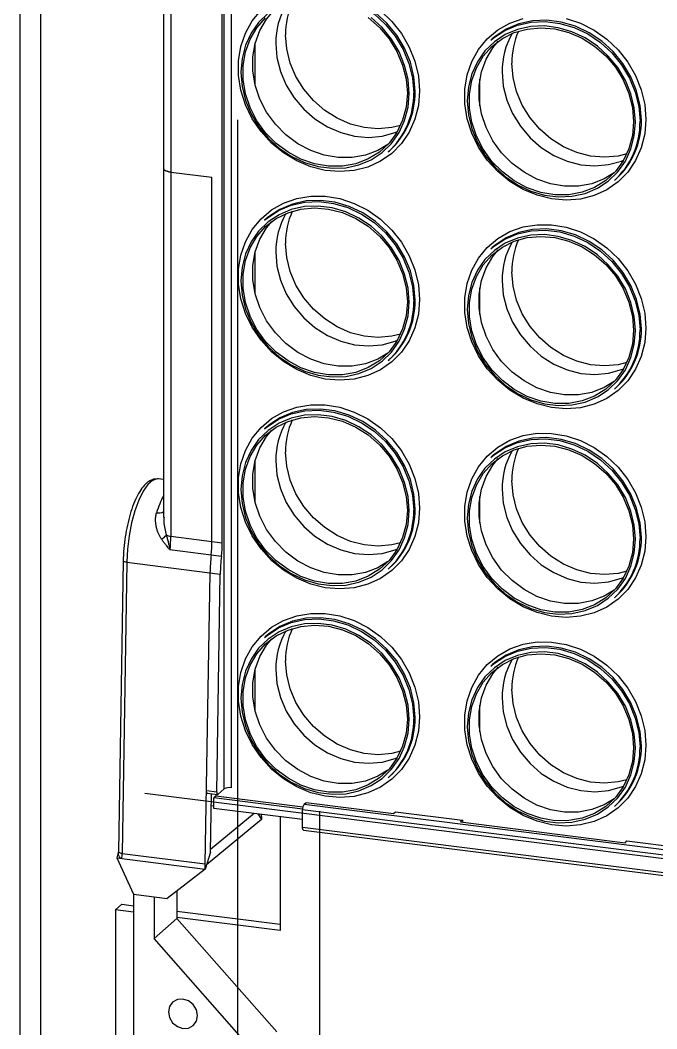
# Model space of a CAD drawing. Header units: inches. Extents: x -9.3 to 11.6, y -19 to 18.
# Drawn here: x -5.71 to -2.09, y -4.47 to 1.26 of the extents above; entities that cross this region are included whole.
import ezdxf

# ---------------------------------------------------------------- set-up
doc = ezdxf.new("R2010")
doc.units = ezdxf.units.IN
doc.header["$MEASUREMENT"] = 0

msp = doc.modelspace()

# ---------------------------------------------------------------- linework, layer by layer
at = {"color": 7, "linetype": 'Continuous', "lineweight": 25}
for p, q in [((-5.7132, -16.5825), (-5.7132, 17.3586)), ((-5.5963, -16.5973), (-5.5963, 17.3438)), ((-4.8975, 4.1918), (-4.8975, -1.5585)), ((-4.8571, 4.1723), (-4.8571, -1.6675)), ((-4.5648, -1.7043), (-4.5648, 3.9295)), ((-4.5536, -3.1026), (-4.5536, 3.9393)), ((-4.5137, 3.9453), (-4.5137, -3.0966)), ((-3.0303, 1.1573), (-3.0382, 1.1503)), ((-4.3769, 0.8924), (-4.3769, 1.1343)), ((-3.1004, 0.777), (-3.1004, 0.928)), ((-3.6217, 0.5154), (-3.6137, 0.5224)), ((-4.8571, 0.4011), (-4.6232, 0.3716)), ((-4.6232, -1.697), (-4.6232, 0.3716)), ((-2.3355, 0.3534), (-2.3275, 0.3604)), ((-4.3165, 0.1342), (-4.3244, 0.1272)), ((-4.3769, -0.2928), (-4.3769, -0.0509)), ((-3.0303, -0.0278), (-3.0382, -0.0348)), ((-3.1004, -0.4081), (-3.1004, -0.2572)), ((-3.6217, -0.6697), (-3.6137, -0.6627)), ((-2.3355, -0.8317), (-2.3275, -0.8247)), ((-4.3165, -1.0509), (-4.3244, -1.0579)), ((-4.3769, -1.4779), (-4.3769, -1.236)), ((-3.0303, -1.2129), (-3.0382, -1.22)), ((-4.8975, -1.346), (-4.9279, -1.3421)), ((-3.1004, -1.5932), (-3.1004, -1.4423)), ((-4.8571, -1.6675), (-4.5648, -1.7043)), ((-4.5692, -1.7818), (-4.8615, -1.745)), ((-5.1274, -1.8066), (-5.1541, -3.4606)), ((-5.1072, -1.8156), (-5.1339, -3.4696)), ((-5.1072, -1.8156), (-4.5757, -1.8825)), ((-4.6608, -3.5292), (-4.6341, -1.8752)), ((-4.5956, -3.12), (-4.5757, -1.8825)), ((-3.6217, -1.8548), (-3.6137, -1.8478)), ((-2.3355, -2.0168), (-2.3275, -2.0098)), ((-4.3165, -2.236), (-4.3244, -2.243)), ((-3.0303, -2.3981), (-3.0382, -2.4051)), ((-4.3769, -2.663), (-4.3769, -2.4211)), ((-3.1004, -2.7783), (-3.1004, -2.6274)), ((-3.6217, -3.0399), (-3.6137, -3.0329)), ((-4.6541, -3.1126), (-4.5956, -3.12)), ((-4.6495, -3.127), (-4.5911, -3.1344)), ((-4.6318, -3.4614), (-4.6265, -3.1299)), ((-4.6011, -3.1445), (-4.6123, -3.1543)), ((-4.6011, -3.1331), (-4.6011, -3.1445)), ((-4.1066, -3.2068), (-4.6011, -3.1445)), ((-4.5536, -3.1026), (-4.5886, -3.1334)), ((-4.6123, -3.2015), (-4.6276, -3.1996)), ((-4.6123, -3.2132), (-4.6123, -3.1543)), ((-4.108, -3.2178), (-4.6123, -3.1543)), ((-4.0993, -3.1898), (-4.0879, -3.1797)), ((-4.0993, -3.1898), (-0.5766, -3.6336)), ((-4.0879, -3.1797), (-3.5902, -3.2424)), ((-2.3355, -3.2019), (-2.3275, -3.1949)), ((-4.3838, -3.242), (-4.6316, -3.4469)), ((-4.1081, -3.2767), (-4.6123, -3.2132)), ((-4.3627, -3.2446), (-4.3414, -3.2758)), ((-4.3426, -3.2472), (-4.3425, -3.2485)), ((-4.2361, -3.2606), (-4.2361, -3.9073)), ((-0.5854, -3.6649), (-4.1081, -3.2211)), ((-4.1081, -3.3196), (-4.1081, -3.2211)), ((-3.5902, -3.2424), (-3.5791, -3.2326)), ((-3.5791, -3.2326), (-3.1993, -3.2804)), ((-4.3414, -3.2758), (-4.6546, -3.5348)), ((-4.1081, -3.3196), (-0.5854, -3.7634)), ((-3.1993, -3.2804), (-3.2104, -3.2902)), ((-3.2104, -3.2902), (-2.275, -3.4081)), ((-3.1993, -3.2804), (-3.1993, -3.2917)), ((-4.1024, -3.3366), (-0.5797, -3.7804)), ((-2.275, -3.4081), (-2.2639, -3.3983)), ((-2.2639, -3.3983), (-1.8841, -3.4461)), ((-5.1541, -3.4606), (-5.1544, -3.4666)), ((-5.1339, -3.4696), (-4.6608, -3.5292)), ((-4.6318, -3.4614), (-4.6619, -3.5584)), ((-5.1643, -3.4951), (-4.6619, -3.5584)), ((-5.1643, -3.4951), (-5.0685, -3.7014)), ((-4.6619, -3.5584), (-4.8768, -3.7256)), ((-5.0685, -3.7014), (-4.8768, -3.7256)), ((-5.0685, -3.7014), (-5.0685, -4.5074)), ((-4.9516, -3.7162), (-4.9516, -3.9519)), ((-4.8225, -3.6834), (-4.8225, -3.8381)), ((-5.1362, -3.7583), (-5.1716, -3.7894)), ((-5.1362, -3.7583), (-5.0685, -3.7668)), ((-5.1716, -3.7894), (-5.1716, -4.8501)), ((-5.0685, -3.8024), (-5.1716, -3.7894)), ((-4.9516, -3.9519), (-4.8225, -3.8381)), ((-4.8225, -3.7978), (-4.2361, -3.8717)), ((-4.2361, -3.9073), (-4.8225, -3.8334)), ((-4.8225, -3.8381), (-4.2547, -4.4819)), ((-4.3838, -4.5957), (-4.9516, -3.9519))]:
    msp.add_line(p, q, dxfattribs=at)
at = {"color": 7, "linetype": 'Continuous'}
for p, q in [((-4.4778, 0.6978), (-4.4778, -7.4683)), ((-5.004, -3.126), (5.0049, -4.387)), ((-4.0095, -4.6142), (-4.0095, -3.2287))]:
    msp.add_line(p, q, dxfattribs=at)
at = {"color": 7, "linetype": 'Continuous', "lineweight": 25, "flags": 128}
for points in [[(-4.3244, 1.3123), (-4.3096, 1.3248), (-4.2448, 1.3674), (-4.1727, 1.3977), (-4.095, 1.4148), (-4.0141, 1.4182), (-3.932, 1.4079), (-3.8511, 1.384), (-3.7734, 1.3474), (-3.7012, 1.2989), (-3.6365, 1.24), (-3.5809, 1.1721), (-3.536, 1.0972), (-3.503, 1.0173), (-3.4829, 0.9346), (-3.4761, 0.8513)], [(-3.4682, 0.8583), (-3.4749, 0.9416), (-3.4951, 1.0243), (-3.528, 1.1042), (-3.5729, 1.1791), (-3.6285, 1.247), (-3.6933, 1.306), (-3.7655, 1.3544), (-3.8431, 1.3911), (-3.9241, 1.4149), (-4.0061, 1.4252), (-4.0871, 1.4218), (-4.1647, 1.4047), (-4.2369, 1.3744), (-4.3017, 1.3318), (-4.3165, 1.3193)], [(-3.4424, 0.8622), (-3.4491, 0.7796), (-3.4689, 0.7009), (-3.5014, 0.6281), (-3.5458, 0.563), (-3.6008, 0.5073), (-3.6651, 0.4625), (-3.737, 0.4297), (-3.8146, 0.4098), (-3.8959, 0.4034), (-3.9788, 0.4104), (-4.0612, 0.4309), (-4.1409, 0.4642), (-4.2158, 0.5095), (-4.2841, 0.5656), (-4.344, 0.6311), (-4.3938, 0.7043), (-4.4324, 0.7832), (-4.4587, 0.8658), (-4.472, 0.9501), (-4.472, 1.0337), (-4.4587, 1.1146), (-4.4324, 1.1906), (-4.3938, 1.2598), (-4.344, 1.3204)], [(-3.6651, 1.3179), (-3.6008, 1.2569), (-3.5458, 1.1874), (-3.5014, 1.1111), (-3.4689, 1.0301), (-3.4491, 0.9464), (-3.4424, 0.8622)], [(-4.304, 1.3031), (-4.3575, 1.2512), (-4.4007, 1.19), (-4.4324, 1.1211), (-4.4518, 1.0464), (-4.4583, 0.9679), (-4.4518, 0.8877), (-4.4324, 0.8081), (-4.4007, 0.7312), (-4.3575, 0.6591), (-4.304, 0.5938), (-4.2417, 0.5371), (-4.1722, 0.4904), (-4.0975, 0.4552), (-4.0196, 0.4322), (-3.9406, 0.4223), (-3.8627, 0.4256), (-3.788, 0.442), (-3.7186, 0.4712), (-3.6562, 0.5122), (-3.6027, 0.564), (-3.5595, 0.6252), (-3.5278, 0.6941), (-3.5084, 0.7689), (-3.5019, 0.8474)], [(-3.5124, 0.8487), (-3.5191, 0.7699), (-3.5391, 0.695), (-3.5718, 0.6263), (-3.6162, 0.5656), (-3.6711, 0.5148), (-3.7349, 0.4753), (-3.8057, 0.4483), (-3.8816, 0.4344), (-3.9603, 0.4342), (-4.0395, 0.4475), (-4.1171, 0.4741), (-4.1907, 0.5132), (-4.2582, 0.5637), (-4.3178, 0.624), (-4.3676, 0.6925), (-4.4063, 0.7672), (-4.4327, 0.8459), (-4.4461, 0.9264), (-4.4461, 1.0063), (-4.4327, 1.0834), (-4.4063, 1.1555), (-4.3676, 1.2204), (-4.3178, 1.2764)], [(-3.6229, 0.5583), (-3.6797, 0.524), (-3.7505, 0.497), (-3.8263, 0.4831), (-3.905, 0.4829), (-3.9843, 0.4963), (-4.0618, 0.5229), (-4.1354, 0.562), (-4.203, 0.6124), (-4.2625, 0.6727), (-4.3124, 0.7412), (-4.3511, 0.8159), (-4.3775, 0.8946), (-4.3909, 0.9751), (-4.3909, 1.055), (-4.3775, 1.1322), (-4.3511, 1.2042), (-4.3124, 1.2691), (-4.2821, 1.3057)], [(-3.7349, 1.2782), (-3.6711, 1.2226), (-3.6162, 1.1579), (-3.5718, 1.0861), (-3.5391, 1.0091), (-3.5191, 0.9292), (-3.5124, 0.8487)], [(-3.5019, 0.8474), (-3.5084, 0.9275), (-3.5278, 1.0072), (-3.5595, 1.0841), (-3.6027, 1.1561), (-3.6562, 1.2215), (-3.7186, 1.2782)], [(-2.1562, 0.7001), (-2.1629, 0.6176), (-2.1827, 0.5389), (-2.2152, 0.466), (-2.2596, 0.4009), (-2.3146, 0.3452), (-2.3789, 0.3004), (-2.4508, 0.2677), (-2.5284, 0.2478), (-2.6097, 0.2413), (-2.6926, 0.2484), (-2.775, 0.2689), (-2.8547, 0.3022), (-2.9296, 0.3475), (-2.9979, 0.4036), (-3.0578, 0.4691), (-3.1076, 0.5422), (-3.1462, 0.6211), (-3.1725, 0.7038), (-3.1858, 0.788), (-3.1858, 0.8717), (-3.1725, 0.9525), (-3.1462, 1.0286), (-3.1076, 1.0978), (-3.0578, 1.1583), (-2.9979, 1.2087), (-2.9296, 1.2477), (-2.8547, 1.2741)], [(-2.182, 0.6962), (-2.1887, 0.7795), (-2.2089, 0.8623), (-2.2419, 0.9422), (-2.2867, 1.0171), (-2.3423, 1.0849), (-2.4071, 1.1439), (-2.4793, 1.1924), (-2.5569, 1.229), (-2.6379, 1.2528), (-2.7199, 1.2632), (-2.8009, 1.2597), (-2.8785, 1.2427), (-2.9507, 1.2124), (-3.0155, 1.1697), (-3.0303, 1.1573)], [(-2.6097, 1.2732), (-2.5284, 1.2462), (-2.4508, 1.2068), (-2.3789, 1.1559), (-2.3146, 1.0949), (-2.2596, 1.0254), (-2.2152, 0.9491), (-2.1827, 0.868), (-2.1629, 0.7843), (-2.1562, 0.7001)], [(-2.2157, 0.6853), (-2.2222, 0.7655), (-2.2416, 0.8451), (-2.2733, 0.922), (-2.3165, 0.9941), (-2.37, 1.0594), (-2.4324, 1.1162), (-2.5018, 1.1628), (-2.5765, 1.1981), (-2.6544, 1.221), (-2.7334, 1.2309), (-2.8113, 1.2276), (-2.886, 1.2112), (-2.9555, 1.1821), (-3.0178, 1.141), (-3.0713, 1.0892), (-3.1145, 1.028), (-3.1462, 0.9591), (-3.1656, 0.8844), (-3.1722, 0.8058), (-3.1656, 0.7257), (-3.1462, 0.6461), (-3.1145, 0.5692), (-3.0713, 0.4971), (-3.0178, 0.4318), (-2.9555, 0.375), (-2.886, 0.3284), (-2.8113, 0.2931), (-2.7334, 0.2702), (-2.6544, 0.2602), (-2.5765, 0.2635), (-2.5018, 0.28), (-2.4324, 0.3091), (-2.37, 0.3502), (-2.3165, 0.402), (-2.2733, 0.4632), (-2.2416, 0.5321), (-2.2222, 0.6068), (-2.2157, 0.6853)], [(-2.2262, 0.6867), (-2.2329, 0.6078), (-2.2529, 0.533), (-2.2856, 0.4642), (-2.33, 0.4036), (-2.3849, 0.3528), (-2.4487, 0.3133), (-2.5195, 0.2862), (-2.5954, 0.2723), (-2.6741, 0.2721), (-2.7533, 0.2855), (-2.8309, 0.3121), (-2.9045, 0.3512), (-2.972, 0.4016), (-3.0316, 0.4619), (-3.0814, 0.5304), (-3.1201, 0.6051), (-3.1465, 0.6838), (-3.1599, 0.7643), (-3.1599, 0.8443), (-3.1465, 0.9214), (-3.1201, 0.9935), (-3.0814, 1.0584), (-3.0316, 1.1143), (-2.972, 1.1596), (-2.9045, 1.193), (-2.8309, 1.2136), (-2.7533, 1.2207), (-2.6741, 1.2141), (-2.5954, 1.194), (-2.5195, 1.161), (-2.4487, 1.1161), (-2.3849, 1.0605), (-2.33, 0.9959), (-2.2856, 0.924), (-2.2529, 0.8471), (-2.2329, 0.7672), (-2.2262, 0.6867)], [(-3.0382, 1.1503), (-3.0234, 1.1627), (-2.9587, 1.2054), (-2.8865, 1.2357), (-2.8088, 1.2527), (-2.7279, 1.2562), (-2.6458, 1.2458), (-2.5649, 1.222), (-2.4872, 1.1854), (-2.4151, 1.1369), (-2.3503, 1.0779), (-2.2947, 1.0101), (-2.2498, 0.9351), (-2.2168, 0.8552), (-2.1967, 0.7725), (-2.1899, 0.6892)], [(-3.551, 0.6661), (-3.6001, 0.654), (-3.6776, 0.6469), (-3.7569, 0.6535), (-3.8356, 0.6736), (-3.9114, 0.7066), (-3.9823, 0.7515), (-4.0461, 0.8071), (-4.1009, 0.8717), (-4.1454, 0.9435), (-4.178, 1.0205), (-4.198, 1.1004), (-4.2048, 1.1809)], [(-4.26, 1.1322), (-4.2533, 1.0517), (-4.2333, 0.9718), (-4.2006, 0.8948), (-4.1562, 0.823), (-4.1013, 0.7583), (-4.0375, 0.7028), (-3.9667, 0.6578), (-3.8908, 0.6249), (-3.8121, 0.6048), (-3.7329, 0.5982), (-3.6553, 0.6053), (-3.5817, 0.6258), (-3.5691, 0.6309)], [(-2.3367, 0.3963), (-2.3935, 0.362), (-2.4643, 0.3349), (-2.5401, 0.3211), (-2.6188, 0.3208), (-2.6981, 0.3342), (-2.7756, 0.3608), (-2.8492, 0.3999), (-2.9168, 0.4503), (-2.9763, 0.5107), (-3.0262, 0.5792), (-3.0649, 0.6538), (-3.0913, 0.7325), (-3.1047, 0.813), (-3.1047, 0.893), (-3.0913, 0.9701), (-3.0649, 1.0422), (-3.0262, 1.1071), (-2.9959, 1.1436)], [(-2.2648, 0.504), (-2.3139, 0.492), (-2.3914, 0.4849), (-2.4707, 0.4915), (-2.5494, 0.5115), (-2.6252, 0.5445), (-2.6961, 0.5894), (-2.7599, 0.645), (-2.8147, 0.7097), (-2.8592, 0.7815), (-2.8918, 0.8585), (-2.9118, 0.9384), (-2.9186, 1.0189)], [(-2.9738, 0.9702), (-2.9671, 0.8896), (-2.9471, 0.8098), (-2.9144, 0.7328), (-2.87, 0.6609), (-2.8151, 0.5963), (-2.7513, 0.5407), (-2.6805, 0.4958), (-2.6046, 0.4628), (-2.5259, 0.4428), (-2.4467, 0.4362), (-2.3691, 0.4432), (-2.2955, 0.4638), (-2.2829, 0.4688)], [(-4.8975, 0.4205), (-4.8974, 0.4199), (-4.8959, 0.4158), (-4.8919, 0.412), (-4.8858, 0.4084), (-4.8778, 0.4054), (-4.8681, 0.4029), (-4.8571, 0.4011)], [(-4.8571, 0.4011), (-4.8681, 0.4029), (-4.8778, 0.4054), (-4.8858, 0.4084), (-4.8919, 0.412), (-4.8959, 0.4158), (-4.8974, 0.4199), (-4.8975, 0.4205)], [(-3.4424, -0.323), (-3.4491, -0.4055), (-3.4689, -0.4842), (-3.5014, -0.557), (-3.5458, -0.6221), (-3.6008, -0.6778), (-3.6651, -0.7226), (-3.737, -0.7554), (-3.8146, -0.7753), (-3.8959, -0.7818), (-3.9788, -0.7747), (-4.0612, -0.7542), (-4.1409, -0.7209), (-4.2158, -0.6756), (-4.2841, -0.6195), (-4.344, -0.554), (-4.3938, -0.4809), (-4.4324, -0.4019), (-4.4587, -0.3193), (-4.472, -0.2351), (-4.472, -0.1514), (-4.4587, -0.0705), (-4.4324, 0.0055), (-4.3938, 0.0747), (-4.344, 0.1353), (-4.2841, 0.1857), (-4.2158, 0.2246), (-4.1409, 0.251), (-4.0612, 0.2642), (-3.9788, 0.2639), (-3.8959, 0.2501), (-3.8146, 0.2231), (-3.737, 0.1837), (-3.6651, 0.1328), (-3.6008, 0.0718), (-3.5458, 0.0023), (-3.5014, -0.074), (-3.4689, -0.155), (-3.4491, -0.2387), (-3.4424, -0.323)], [(-4.3244, 0.1272), (-4.3096, 0.1397), (-4.2448, 0.1823), (-4.1727, 0.2126), (-4.095, 0.2297), (-4.0141, 0.2331), (-3.932, 0.2227), (-3.8511, 0.1989), (-3.7734, 0.1623), (-3.7012, 0.1138), (-3.6365, 0.0549), (-3.5809, -0.013), (-3.536, -0.0879), (-3.503, -0.1678), (-3.4829, -0.2506), (-3.4761, -0.3339)], [(-3.4682, -0.3268), (-3.4749, -0.2435), (-3.4951, -0.1608), (-3.528, -0.0809), (-3.5729, -0.006), (-3.6285, 0.0619), (-3.6933, 0.1208), (-3.7655, 0.1693), (-3.8431, 0.2059), (-3.9241, 0.2298), (-4.0061, 0.2401), (-4.0871, 0.2367), (-4.1647, 0.2196), (-4.2369, 0.1893), (-4.3017, 0.1467), (-4.3165, 0.1342)], [(-3.5019, -0.3377), (-3.5084, -0.2576), (-3.5278, -0.178), (-3.5595, -0.1011), (-3.6027, -0.029), (-3.6562, 0.0363), (-3.7186, 0.0931), (-3.788, 0.1397), (-3.8627, 0.175), (-3.9406, 0.1979), (-4.0196, 0.2079), (-4.0975, 0.2046), (-4.1722, 0.1881), (-4.2417, 0.159), (-4.304, 0.118), (-4.3575, 0.0661), (-4.4007, 0.0049), (-4.4324, -0.064), (-4.4518, -0.1387), (-4.4583, -0.2172), (-4.4518, -0.2974), (-4.4324, -0.377), (-4.4007, -0.4539), (-4.3575, -0.526), (-4.304, -0.5913), (-4.2417, -0.648), (-4.1722, -0.6947), (-4.0975, -0.7299), (-4.0196, -0.7529), (-3.9406, -0.7628), (-3.8627, -0.7595), (-3.788, -0.7431), (-3.7186, -0.714), (-3.6562, -0.6729), (-3.6027, -0.6211), (-3.5595, -0.5599), (-3.5278, -0.491), (-3.5084, -0.4162), (-3.5019, -0.3377)], [(-3.5124, -0.3364), (-3.5191, -0.4152), (-3.5391, -0.4901), (-3.5718, -0.5588), (-3.6162, -0.6195), (-3.6711, -0.6703), (-3.7349, -0.7098), (-3.8057, -0.7369), (-3.8816, -0.7507), (-3.9603, -0.751), (-4.0395, -0.7376), (-4.1171, -0.711), (-4.1907, -0.6719), (-4.2582, -0.6214), (-4.3178, -0.5611), (-4.3676, -0.4926), (-4.4063, -0.418), (-4.4327, -0.3392), (-4.4461, -0.2587), (-4.4461, -0.1788), (-4.4327, -0.1017), (-4.4063, -0.0296), (-4.3676, 0.0353), (-4.3178, 0.0912), (-4.2582, 0.1366), (-4.1907, 0.17), (-4.1171, 0.1905), (-4.0395, 0.1976), (-3.9603, 0.191), (-3.8816, 0.1709), (-3.8057, 0.138), (-3.7349, 0.093), (-3.6711, 0.0375), (-3.6162, -0.0272), (-3.5718, -0.099), (-3.5391, -0.176), (-3.5191, -0.2559), (-3.5124, -0.3364)], [(-3.6229, -0.6268), (-3.6797, -0.6611), (-3.7505, -0.6881), (-3.8263, -0.702), (-3.905, -0.7022), (-3.9843, -0.6889), (-4.0618, -0.6622), (-4.1354, -0.6232), (-4.203, -0.5727), (-4.2625, -0.5124), (-4.3124, -0.4439), (-4.3511, -0.3692), (-4.3775, -0.2905), (-4.3909, -0.21), (-4.3909, -0.1301), (-4.3775, -0.053), (-4.3511, 0.0191), (-4.3124, 0.084), (-4.2821, 0.1206)], [(-2.1562, -0.485), (-2.1629, -0.5675), (-2.1827, -0.6462), (-2.2152, -0.7191), (-2.2596, -0.7842), (-2.3146, -0.8399), (-2.3789, -0.8847), (-2.4508, -0.9174), (-2.5284, -0.9373), (-2.6097, -0.9438), (-2.6926, -0.9367), (-2.775, -0.9163), (-2.8547, -0.8829), (-2.9296, -0.8376), (-2.9979, -0.7815), (-3.0578, -0.716), (-3.1076, -0.6429), (-3.1462, -0.564), (-3.1725, -0.4813), (-3.1858, -0.3971), (-3.1858, -0.3135), (-3.1725, -0.2326), (-3.1462, -0.1566), (-3.1076, -0.0874), (-3.0578, -0.0268), (-2.9979, 0.0236), (-2.9296, 0.0625), (-2.8547, 0.089), (-2.775, 0.1022), (-2.6926, 0.1019), (-2.6097, 0.0881), (-2.5284, 0.0611), (-2.4508, 0.0217), (-2.3789, -0.0292), (-2.3146, -0.0902), (-2.2596, -0.1598), (-2.2152, -0.236), (-2.1827, -0.3171), (-2.1629, -0.4008), (-2.1562, -0.485)], [(-3.0382, -0.0348), (-3.0234, -0.0224), (-2.9587, 0.0203), (-2.8865, 0.0505), (-2.8088, 0.0676), (-2.7279, 0.071), (-2.6458, 0.0607), (-2.5649, 0.0369), (-2.4872, 0.0002), (-2.4151, -0.0482), (-2.3503, -0.1072), (-2.2947, -0.1751), (-2.2498, -0.25), (-2.2168, -0.3299), (-2.1967, -0.4126), (-2.1899, -0.4959)], [(-2.182, -0.4889), (-2.1887, -0.4056), (-2.2089, -0.3229), (-2.2419, -0.2429), (-2.2867, -0.168), (-2.3423, -0.1002), (-2.4071, -0.0412), (-2.4793, 0.0073), (-2.5569, 0.0439), (-2.6379, 0.0677), (-2.7199, 0.0781), (-2.8009, 0.0746), (-2.8785, 0.0576), (-2.9507, 0.0273), (-3.0155, -0.0154), (-3.0303, -0.0278)], [(-2.2157, -0.4998), (-2.2222, -0.4196), (-2.2416, -0.34), (-2.2733, -0.2631), (-2.3165, -0.191), (-2.37, -0.1257), (-2.4324, -0.069), (-2.5018, -0.0223), (-2.5765, 0.0129), (-2.6544, 0.0359), (-2.7334, 0.0458), (-2.8113, 0.0425), (-2.886, 0.0261), (-2.9555, -0.003), (-3.0178, -0.0441), (-3.0713, -0.0959), (-3.1145, -0.1571), (-3.1462, -0.226), (-3.1656, -0.3008), (-3.1722, -0.3793), (-3.1656, -0.4594), (-3.1462, -0.539), (-3.1145, -0.6159), (-3.0713, -0.688), (-3.0178, -0.7533), (-2.9555, -0.8101), (-2.886, -0.8567), (-2.8113, -0.892), (-2.7334, -0.9149), (-2.6544, -0.9249), (-2.5765, -0.9216), (-2.5018, -0.9051), (-2.4324, -0.876), (-2.37, -0.835), (-2.3165, -0.7831), (-2.2733, -0.7219), (-2.2416, -0.653), (-2.2222, -0.5783), (-2.2157, -0.4998)], [(-2.2262, -0.4984), (-2.2329, -0.5773), (-2.2529, -0.6521), (-2.2856, -0.7209), (-2.33, -0.7815), (-2.3849, -0.8323), (-2.4487, -0.8718), (-2.5195, -0.8989), (-2.5954, -0.9128), (-2.6741, -0.913), (-2.7533, -0.8996), (-2.8309, -0.873), (-2.9045, -0.8339), (-2.972, -0.7835), (-3.0316, -0.7232), (-3.0814, -0.6547), (-3.1201, -0.58), (-3.1465, -0.5013), (-3.1599, -0.4208), (-3.1599, -0.3408), (-3.1465, -0.2637), (-3.1201, -0.1917), (-3.0814, -0.1267), (-3.0316, -0.0708), (-2.972, -0.0255), (-2.9045, 0.0079), (-2.8309, 0.0285), (-2.7533, 0.0355), (-2.6741, 0.029), (-2.5954, 0.0089), (-2.5195, -0.0241), (-2.4487, -0.069), (-2.3849, -0.1246), (-2.33, -0.1892), (-2.2856, -0.2611), (-2.2529, -0.338), (-2.2329, -0.4179), (-2.2262, -0.4984)], [(-4.26, -0.0529), (-4.2533, -0.1334), (-4.2333, -0.2133), (-4.2006, -0.2903), (-4.1562, -0.3621), (-4.1013, -0.4268), (-4.0375, -0.4824), (-3.9667, -0.5273), (-3.8908, -0.5602), (-3.8121, -0.5803), (-3.7329, -0.5869), (-3.6553, -0.5798), (-3.5817, -0.5593), (-3.5691, -0.5542)], [(-3.551, -0.5191), (-3.6001, -0.5311), (-3.6776, -0.5382), (-3.7569, -0.5316), (-3.8356, -0.5115), (-3.9114, -0.4786), (-3.9823, -0.4336), (-4.0461, -0.3781), (-4.1009, -0.3134), (-4.1454, -0.2416), (-4.178, -0.1646), (-4.198, -0.0847), (-4.2048, -0.0042)], [(-2.3367, -0.7889), (-2.3935, -0.8231), (-2.4643, -0.8502), (-2.5401, -0.864), (-2.6188, -0.8643), (-2.6981, -0.8509), (-2.7756, -0.8243), (-2.8492, -0.7852), (-2.9168, -0.7348), (-2.9763, -0.6744), (-3.0262, -0.606), (-3.0649, -0.5313), (-3.0913, -0.4526), (-3.1047, -0.3721), (-3.1047, -0.2921), (-3.0913, -0.215), (-3.0649, -0.1429), (-3.0262, -0.078), (-2.9959, -0.0415)], [(-2.2648, -0.6811), (-2.3139, -0.6932), (-2.3914, -0.7002), (-2.4707, -0.6936), (-2.5494, -0.6736), (-2.6252, -0.6406), (-2.6961, -0.5957), (-2.7599, -0.5401), (-2.8147, -0.4755), (-2.8592, -0.4036), (-2.8918, -0.3266), (-2.9118, -0.2467), (-2.9186, -0.1662)], [(-2.9738, -0.215), (-2.9671, -0.2955), (-2.9471, -0.3754), (-2.9144, -0.4523), (-2.87, -0.5242), (-2.8151, -0.5888), (-2.7513, -0.6444), (-2.6805, -0.6893), (-2.6046, -0.7223), (-2.5259, -0.7424), (-2.4467, -0.7489), (-2.3691, -0.7419), (-2.2955, -0.7213), (-2.2829, -0.7163)], [(-3.4424, -1.5081), (-3.4491, -1.5906), (-3.4689, -1.6693), (-3.5014, -1.7422), (-3.5458, -1.8073), (-3.6008, -1.8629), (-3.6651, -1.9077), (-3.737, -1.9405), (-3.8146, -1.9604), (-3.8959, -1.9669), (-3.9788, -1.9598), (-4.0612, -1.9393), (-4.1409, -1.906), (-4.2158, -1.8607), (-4.2841, -1.8046), (-4.344, -1.7391), (-4.3938, -1.666), (-4.4324, -1.587), (-4.4587, -1.5044), (-4.472, -1.4202), (-4.472, -1.3365), (-4.4587, -1.2556), (-4.4324, -1.1796), (-4.3938, -1.1104), (-4.344, -1.0498), (-4.2841, -0.9994), (-4.2158, -0.9605), (-4.1409, -0.9341), (-4.0612, -0.9209), (-3.9788, -0.9212), (-3.8959, -0.935), (-3.8146, -0.962), (-3.737, -1.0014), (-3.6651, -1.0523), (-3.6008, -1.1133), (-3.5458, -1.1828), (-3.5014, -1.2591), (-3.4689, -1.3401), (-3.4491, -1.4239), (-3.4424, -1.5081)], [(-4.3244, -1.0579), (-4.3096, -1.0454), (-4.2448, -1.0028), (-4.1727, -0.9725), (-4.095, -0.9554), (-4.0141, -0.952), (-3.932, -0.9624), (-3.8511, -0.9862), (-3.7734, -1.0228), (-3.7012, -1.0713), (-3.6365, -1.1303), (-3.5809, -1.1981), (-3.536, -1.273), (-3.503, -1.3529), (-3.4829, -1.4357), (-3.4761, -1.519)], [(-3.4682, -1.5119), (-3.4749, -1.4287), (-3.4951, -1.3459), (-3.528, -1.266), (-3.5729, -1.1911), (-3.6285, -1.1232), (-3.6933, -1.0643), (-3.7655, -1.0158), (-3.8431, -0.9792), (-3.9241, -0.9554), (-4.0061, -0.945), (-4.0871, -0.9484), (-4.1647, -0.9655), (-4.2369, -0.9958), (-4.3017, -1.0384), (-4.3165, -1.0509)], [(-3.5019, -1.5228), (-3.5084, -1.4427), (-3.5278, -1.3631), (-3.5595, -1.2862), (-3.6027, -1.2141), (-3.6562, -1.1488), (-3.7186, -1.092), (-3.788, -1.0454), (-3.8627, -1.0101), (-3.9406, -0.9872), (-4.0196, -0.9772), (-4.0975, -0.9805), (-4.1722, -0.997), (-4.2417, -1.0261), (-4.304, -1.0672), (-4.3575, -1.119), (-4.4007, -1.1802), (-4.4324, -1.2491), (-4.4518, -1.3238), (-4.4583, -1.4023), (-4.4518, -1.4825), (-4.4324, -1.5621), (-4.4007, -1.639), (-4.3575, -1.7111), (-4.304, -1.7764), (-4.2417, -1.8332), (-4.1722, -1.8798), (-4.0975, -1.9151), (-4.0196, -1.938), (-3.9406, -1.9479), (-3.8627, -1.9446), (-3.788, -1.9282), (-3.7186, -1.8991), (-3.6562, -1.858), (-3.6027, -1.8062), (-3.5595, -1.745), (-3.5278, -1.6761), (-3.5084, -1.6014), (-3.5019, -1.5228)], [(-3.5124, -1.5215), (-3.5191, -1.6003), (-3.5391, -1.6752), (-3.5718, -1.7439), (-3.6162, -1.8046), (-3.6711, -1.8554), (-3.7349, -1.8949), (-3.8057, -1.922), (-3.8816, -1.9358), (-3.9603, -1.9361), (-4.0395, -1.9227), (-4.1171, -1.8961), (-4.1907, -1.857), (-4.2582, -1.8066), (-4.3178, -1.7462), (-4.3676, -1.6777), (-4.4063, -1.6031), (-4.4327, -1.5243), (-4.4461, -1.4439), (-4.4461, -1.3639), (-4.4327, -1.2868), (-4.4063, -1.2147), (-4.3676, -1.1498), (-4.3178, -1.0939), (-4.2582, -1.0485), (-4.1907, -1.0151), (-4.1171, -0.9946), (-4.0395, -0.9875), (-3.9603, -0.9941), (-3.8816, -1.0142), (-3.8057, -1.0471), (-3.7349, -1.0921), (-3.6711, -1.1476), (-3.6162, -1.2123), (-3.5718, -1.2841), (-3.5391, -1.3611), (-3.5191, -1.441), (-3.5124, -1.5215)], [(-3.6229, -1.8119), (-3.6797, -1.8462), (-3.7505, -1.8733), (-3.8263, -1.8871), (-3.905, -1.8873), (-3.9843, -1.874), (-4.0618, -1.8474), (-4.1354, -1.8083), (-4.203, -1.7578), (-4.2625, -1.6975), (-4.3124, -1.629), (-4.3511, -1.5543), (-4.3775, -1.4756), (-4.3909, -1.3951), (-4.3909, -1.3152), (-4.3775, -1.2381), (-4.3511, -1.166), (-4.3124, -1.1011), (-4.2821, -1.0645)], [(-2.1562, -1.6701), (-2.1629, -1.7526), (-2.1827, -1.8313), (-2.2152, -1.9042), (-2.2596, -1.9693), (-2.3146, -2.025), (-2.3789, -2.0698), (-2.4508, -2.1025), (-2.5284, -2.1224), (-2.6097, -2.1289), (-2.6926, -2.1218), (-2.775, -2.1014), (-2.8547, -2.0681), (-2.9296, -2.0228), (-2.9979, -1.9666), (-3.0578, -1.9012), (-3.1076, -1.828), (-3.1462, -1.7491), (-3.1725, -1.6664), (-3.1858, -1.5822), (-3.1858, -1.4986), (-3.1725, -1.4177), (-3.1462, -1.3417), (-3.1076, -1.2725), (-3.0578, -1.2119), (-2.9979, -1.1615), (-2.9296, -1.1226), (-2.8547, -1.0962), (-2.775, -1.0829), (-2.6926, -1.0832), (-2.6097, -1.097), (-2.5284, -1.124), (-2.4508, -1.1635), (-2.3789, -1.2143), (-2.3146, -1.2753), (-2.2596, -1.3449), (-2.2152, -1.4211), (-2.1827, -1.5022), (-2.1629, -1.5859), (-2.1562, -1.6701)], [(-2.2157, -1.6849), (-2.2222, -1.6047), (-2.2416, -1.5251), (-2.2733, -1.4482), (-2.3165, -1.3761), (-2.37, -1.3108), (-2.4324, -1.2541), (-2.5018, -1.2074), (-2.5765, -1.1722), (-2.6544, -1.1492), (-2.7334, -1.1393), (-2.8113, -1.1426), (-2.886, -1.159), (-2.9555, -1.1882), (-3.0178, -1.2292), (-3.0713, -1.281), (-3.1145, -1.3422), (-3.1462, -1.4111), (-3.1656, -1.4859), (-3.1722, -1.5644), (-3.1656, -1.6445), (-3.1462, -1.7242), (-3.1145, -1.8011), (-3.0713, -1.8731), (-3.0178, -1.9385), (-2.9555, -1.9952), (-2.886, -2.0418), (-2.8113, -2.0771), (-2.7334, -2.1), (-2.6544, -2.11), (-2.5765, -2.1067), (-2.5018, -2.0902), (-2.4324, -2.0611), (-2.37, -2.0201), (-2.3165, -1.9682), (-2.2733, -1.907), (-2.2416, -1.8381), (-2.2222, -1.7634), (-2.2157, -1.6849)], [(-3.0382, -1.22), (-3.0234, -1.2075), (-2.9587, -1.1648), (-2.8865, -1.1346), (-2.8088, -1.1175), (-2.7279, -1.1141), (-2.6458, -1.1244), (-2.5649, -1.1482), (-2.4872, -1.1849), (-2.4151, -1.2333), (-2.3503, -1.2923), (-2.2947, -1.3602), (-2.2498, -1.4351), (-2.2168, -1.515), (-2.1967, -1.5977), (-2.1899, -1.681)], [(-2.182, -1.674), (-2.1887, -1.5907), (-2.2089, -1.508), (-2.2419, -1.4281), (-2.2867, -1.3532), (-2.3423, -1.2853), (-2.4071, -1.2263), (-2.4793, -1.1779), (-2.5569, -1.1412), (-2.6379, -1.1174), (-2.7199, -1.1071), (-2.8009, -1.1105), (-2.8785, -1.1276), (-2.9507, -1.1578), (-3.0155, -1.2005), (-3.0303, -1.2129)], [(-3.551, -1.7042), (-3.6001, -1.7162), (-3.6776, -1.7233), (-3.7569, -1.7167), (-3.8356, -1.6966), (-3.9114, -1.6637), (-3.9823, -1.6187), (-4.0461, -1.5632), (-4.1009, -1.4985), (-4.1454, -1.4267), (-4.178, -1.3497), (-4.198, -1.2698), (-4.2048, -1.1893)], [(-2.2262, -1.6836), (-2.2329, -1.7624), (-2.2529, -1.8372), (-2.2856, -1.906), (-2.33, -1.9666), (-2.3849, -2.0174), (-2.4487, -2.0569), (-2.5195, -2.084), (-2.5954, -2.0979), (-2.6741, -2.0981), (-2.7533, -2.0847), (-2.8309, -2.0581), (-2.9045, -2.019), (-2.972, -1.9686), (-3.0316, -1.9083), (-3.0814, -1.8398), (-3.1201, -1.7651), (-3.1465, -1.6864), (-3.1599, -1.6059), (-3.1599, -1.5259), (-3.1465, -1.4488), (-3.1201, -1.3768), (-3.0814, -1.3118), (-3.0316, -1.2559), (-2.972, -1.2106), (-2.9045, -1.1772), (-2.8309, -1.1566), (-2.7533, -1.1496), (-2.6741, -1.1562), (-2.5954, -1.1762), (-2.5195, -1.2092), (-2.4487, -1.2541), (-2.3849, -1.3097), (-2.33, -1.3743), (-2.2856, -1.4462), (-2.2529, -1.5232), (-2.2329, -1.603), (-2.2262, -1.6836)], [(-4.26, -1.238), (-4.2533, -1.3185), (-4.2333, -1.3984), (-4.2006, -1.4754), (-4.1562, -1.5472), (-4.1013, -1.6119), (-4.0375, -1.6675), (-3.9667, -1.7124), (-3.8908, -1.7454), (-3.8121, -1.7654), (-3.7329, -1.772), (-3.6553, -1.7649), (-3.5817, -1.7444), (-3.5691, -1.7393)], [(-2.3367, -1.974), (-2.3935, -2.0082), (-2.4643, -2.0353), (-2.5401, -2.0492), (-2.6188, -2.0494), (-2.6981, -2.036), (-2.7756, -2.0094), (-2.8492, -1.9703), (-2.9168, -1.9199), (-2.9763, -1.8596), (-3.0262, -1.7911), (-3.0649, -1.7164), (-3.0913, -1.6377), (-3.1047, -1.5572), (-3.1047, -1.4772), (-3.0913, -1.4001), (-3.0649, -1.328), (-3.0262, -1.2631), (-2.9959, -1.2266)], [(-4.9279, -1.3421), (-4.9349, -1.3418), (-4.9613, -1.3506), (-4.9882, -1.3743), (-5.0146, -1.4122), (-5.0394, -1.4624), (-5.0615, -1.5231), (-5.08, -1.5917), (-5.0941, -1.6654), (-5.1033, -1.741), (-5.1072, -1.8156)], [(-2.2648, -1.8662), (-2.3139, -1.8783), (-2.3914, -1.8853), (-2.4707, -1.8787), (-2.5494, -1.8587), (-2.6252, -1.8257), (-2.6961, -1.7808), (-2.7599, -1.7252), (-2.8147, -1.6606), (-2.8592, -1.5887), (-2.8918, -1.5118), (-2.9118, -1.4319), (-2.9186, -1.3513)], [(-2.9738, -1.4001), (-2.9671, -1.4806), (-2.9471, -1.5605), (-2.9144, -1.6374), (-2.87, -1.7093), (-2.8151, -1.7739), (-2.7513, -1.8295), (-2.6805, -1.8744), (-2.6046, -1.9074), (-2.5259, -1.9275), (-2.4467, -1.9341), (-2.3691, -1.927), (-2.2955, -1.9064), (-2.2829, -1.9014)], [(-5.1072, -1.8156), (-5.1127, -1.8147), (-5.1176, -1.8135), (-5.1216, -1.8121), (-5.1247, -1.8105), (-5.1266, -1.8088), (-5.1274, -1.807), (-5.1274, -1.8066)], [(-3.4424, -2.6932), (-3.4491, -2.7757), (-3.4689, -2.8544), (-3.5014, -2.9273), (-3.5458, -2.9924), (-3.6008, -3.048), (-3.6651, -3.0928), (-3.737, -3.1256), (-3.8146, -3.1455), (-3.8959, -3.152), (-3.9788, -3.1449), (-4.0612, -3.1244), (-4.1409, -3.0911), (-4.2158, -3.0458), (-4.2841, -2.9897), (-4.344, -2.9242), (-4.3938, -2.8511), (-4.4324, -2.7722), (-4.4587, -2.6895), (-4.472, -2.6053), (-4.472, -2.5216), (-4.4587, -2.4408), (-4.4324, -2.3647), (-4.3938, -2.2955), (-4.344, -2.2349), (-4.2841, -2.1845), (-4.2158, -2.1456), (-4.1409, -2.1192), (-4.0612, -2.106), (-3.9788, -2.1063), (-3.8959, -2.1201), (-3.8146, -2.1471), (-3.737, -2.1865), (-3.6651, -2.2374), (-3.6008, -2.2984), (-3.5458, -2.3679), (-3.5014, -2.4442), (-3.4689, -2.5253), (-3.4491, -2.609), (-3.4424, -2.6932)], [(-3.5019, -2.708), (-3.5084, -2.6278), (-3.5278, -2.5482), (-3.5595, -2.4713), (-3.6027, -2.3992), (-3.6562, -2.3339), (-3.7186, -2.2771), (-3.788, -2.2305), (-3.8627, -2.1952), (-3.9406, -2.1723), (-4.0196, -2.1624), (-4.0975, -2.1656), (-4.1722, -2.1821), (-4.2417, -2.2112), (-4.304, -2.2523), (-4.3575, -2.3041), (-4.4007, -2.3653), (-4.4324, -2.4342), (-4.4518, -2.5089), (-4.4583, -2.5874), (-4.4518, -2.6676), (-4.4324, -2.7472), (-4.4007, -2.8241), (-4.3575, -2.8962), (-4.304, -2.9615), (-4.2417, -3.0183), (-4.1722, -3.0649), (-4.0975, -3.1002), (-4.0196, -3.1231), (-3.9406, -3.133), (-3.8627, -3.1298), (-3.788, -3.1133), (-3.7186, -3.0842), (-3.6562, -3.0431), (-3.6027, -2.9913), (-3.5595, -2.9301), (-3.5278, -2.8612), (-3.5084, -2.7865), (-3.5019, -2.708)], [(-3.5124, -2.7066), (-3.5191, -2.7854), (-3.5391, -2.8603), (-3.5718, -2.929), (-3.6162, -2.9897), (-3.6711, -3.0405), (-3.7349, -3.08), (-3.8057, -3.1071), (-3.8816, -3.1209), (-3.9603, -3.1212), (-4.0395, -3.1078), (-4.1171, -3.0812), (-4.1907, -3.0421), (-4.2582, -2.9917), (-4.3178, -2.9313), (-4.3676, -2.8629), (-4.4063, -2.7882), (-4.4327, -2.7095), (-4.4461, -2.629), (-4.4461, -2.549), (-4.4327, -2.4719), (-4.4063, -2.3998), (-4.3676, -2.3349), (-4.3178, -2.279), (-4.2582, -2.2337), (-4.1907, -2.2002), (-4.1171, -2.1797), (-4.0395, -2.1726), (-3.9603, -2.1792), (-3.8816, -2.1993), (-3.8057, -2.2323), (-3.7349, -2.2772), (-3.6711, -2.3328), (-3.6162, -2.3974), (-3.5718, -2.4692), (-3.5391, -2.5462), (-3.5191, -2.6261), (-3.5124, -2.7066)], [(-4.3244, -2.243), (-4.3096, -2.2306), (-4.2448, -2.1879), (-4.1727, -2.1576), (-4.095, -2.1406), (-4.0141, -2.1371), (-3.932, -2.1475), (-3.8511, -2.1713), (-3.7734, -2.2079), (-3.7012, -2.2564), (-3.6365, -2.3154), (-3.5809, -2.3832), (-3.536, -2.4581), (-3.503, -2.538), (-3.4829, -2.6208), (-3.4761, -2.7041)], [(-3.4682, -2.6971), (-3.4749, -2.6138), (-3.4951, -2.531), (-3.528, -2.4511), (-3.5729, -2.3762), (-3.6285, -2.3084), (-3.6933, -2.2494), (-3.7655, -2.2009), (-3.8431, -2.1643), (-3.9241, -2.1405), (-4.0061, -2.1301), (-4.0871, -2.1335), (-4.1647, -2.1506), (-4.2369, -2.1809), (-4.3017, -2.2235), (-4.3165, -2.236)], [(-3.6229, -2.997), (-3.6797, -3.0313), (-3.7505, -3.0584), (-3.8263, -3.0722), (-3.905, -3.0725), (-3.9843, -3.0591), (-4.0618, -3.0325), (-4.1354, -2.9934), (-4.203, -2.9429), (-4.2625, -2.8826), (-4.3124, -2.8141), (-4.3511, -2.7395), (-4.3775, -2.6607), (-4.3909, -2.5802), (-4.3909, -2.5003), (-4.3775, -2.4232), (-4.3511, -2.3511), (-4.3124, -2.2862), (-4.2821, -2.2497)], [(-2.1562, -2.8552), (-2.1629, -2.9378), (-2.1827, -3.0165), (-2.2152, -3.0893), (-2.2596, -3.1544), (-2.3146, -3.2101), (-2.3789, -3.2549), (-2.4508, -3.2877), (-2.5284, -3.3075), (-2.6097, -3.314), (-2.6926, -3.3069), (-2.775, -3.2865), (-2.8547, -3.2532), (-2.9296, -3.2079), (-2.9979, -3.1518), (-3.0578, -3.0863), (-3.1076, -3.0131), (-3.1462, -2.9342), (-3.1725, -2.8516), (-3.1858, -2.7673), (-3.1858, -2.6837), (-3.1725, -2.6028), (-3.1462, -2.5268), (-3.1076, -2.4576), (-3.0578, -2.397), (-2.9979, -2.3466), (-2.9296, -2.3077), (-2.8547, -2.2813), (-2.775, -2.268), (-2.6926, -2.2683), (-2.6097, -2.2822), (-2.5284, -2.3091), (-2.4508, -2.3486), (-2.3789, -2.3994), (-2.3146, -2.4604), (-2.2596, -2.53), (-2.2152, -2.6063), (-2.1827, -2.6873), (-2.1629, -2.771), (-2.1562, -2.8552)], [(-2.2157, -2.87), (-2.2222, -2.7898), (-2.2416, -2.7102), (-2.2733, -2.6333), (-2.3165, -2.5612), (-2.37, -2.4959), (-2.4324, -2.4392), (-2.5018, -2.3925), (-2.5765, -2.3573), (-2.6544, -2.3344), (-2.7334, -2.3244), (-2.8113, -2.3277), (-2.886, -2.3441), (-2.9555, -2.3733), (-3.0178, -2.4143), (-3.0713, -2.4661), (-3.1145, -2.5273), (-3.1462, -2.5962), (-3.1656, -2.671), (-3.1722, -2.7495), (-3.1656, -2.8297), (-3.1462, -2.9093), (-3.1145, -2.9862), (-3.0713, -3.0583), (-3.0178, -3.1236), (-2.9555, -3.1803), (-2.886, -3.227), (-2.8113, -3.2622), (-2.7334, -3.2851), (-2.6544, -3.2951), (-2.5765, -3.2918), (-2.5018, -3.2754), (-2.4324, -3.2462), (-2.37, -3.2052), (-2.3165, -3.1533), (-2.2733, -3.0921), (-2.2416, -3.0232), (-2.2222, -2.9485), (-2.2157, -2.87)], [(-2.2262, -2.8687), (-2.2329, -2.9475), (-2.2529, -3.0223), (-2.2856, -3.0911), (-2.33, -3.1517), (-2.3849, -3.2025), (-2.4487, -3.2421), (-2.5195, -3.2691), (-2.5954, -3.283), (-2.6741, -3.2832), (-2.7533, -3.2698), (-2.8309, -3.2432), (-2.9045, -3.2041), (-2.972, -3.1537), (-3.0316, -3.0934), (-3.0814, -3.0249), (-3.1201, -2.9502), (-3.1465, -2.8715), (-3.1599, -2.791), (-3.1599, -2.7111), (-3.1465, -2.6339), (-3.1201, -2.5619), (-3.0814, -2.4969), (-3.0316, -2.441), (-2.972, -2.3957), (-2.9045, -2.3623), (-2.8309, -2.3417), (-2.7533, -2.3347), (-2.6741, -2.3413), (-2.5954, -2.3613), (-2.5195, -2.3943), (-2.4487, -2.4392), (-2.3849, -2.4948), (-2.33, -2.5594), (-2.2856, -2.6313), (-2.2529, -2.7083), (-2.2329, -2.7882), (-2.2262, -2.8687)], [(-3.0382, -2.4051), (-3.0234, -2.3926), (-2.9587, -2.35), (-2.8865, -2.3197), (-2.8088, -2.3026), (-2.7279, -2.2992), (-2.6458, -2.3095), (-2.5649, -2.3333), (-2.4872, -2.37), (-2.4151, -2.4184), (-2.3503, -2.4774), (-2.2947, -2.5453), (-2.2498, -2.6202), (-2.2168, -2.7001), (-2.1967, -2.7828), (-2.1899, -2.8661)], [(-2.182, -2.8591), (-2.1887, -2.7758), (-2.2089, -2.6931), (-2.2419, -2.6132), (-2.2867, -2.5383), (-2.3423, -2.4704), (-2.4071, -2.4114), (-2.4793, -2.363), (-2.5569, -2.3263), (-2.6379, -2.3025), (-2.7199, -2.2922), (-2.8009, -2.2956), (-2.8785, -2.3127), (-2.9507, -2.3429), (-3.0155, -2.3856), (-3.0303, -2.3981)], [(-3.551, -2.8893), (-3.6001, -2.9013), (-3.6776, -2.9084), (-3.7569, -2.9018), (-3.8356, -2.8817), (-3.9114, -2.8488), (-3.9823, -2.8039), (-4.0461, -2.7483), (-4.1009, -2.6836), (-4.1454, -2.6118), (-4.178, -2.5348), (-4.198, -2.4549), (-4.2048, -2.3744)], [(-4.26, -2.4231), (-4.2533, -2.5036), (-4.2333, -2.5835), (-4.2006, -2.6605), (-4.1562, -2.7324), (-4.1013, -2.797), (-4.0375, -2.8526), (-3.9667, -2.8975), (-3.8908, -2.9305), (-3.8121, -2.9505), (-3.7329, -2.9571), (-3.6553, -2.95), (-3.5817, -2.9295), (-3.5691, -2.9244)], [(-2.3367, -3.1591), (-2.3935, -3.1933), (-2.4643, -3.2204), (-2.5401, -3.2343), (-2.6188, -3.2345), (-2.6981, -3.2211), (-2.7756, -3.1945), (-2.8492, -3.1554), (-2.9168, -3.105), (-2.9763, -3.0447), (-3.0262, -2.9762), (-3.0649, -2.9015), (-3.0913, -2.8228), (-3.1047, -2.7423), (-3.1047, -2.6623), (-3.0913, -2.5852), (-3.0649, -2.5132), (-3.0262, -2.4482), (-2.9959, -2.4117)], [(-2.2648, -3.0513), (-2.3139, -3.0634), (-2.3914, -3.0705), (-2.4707, -3.0639), (-2.5494, -3.0438), (-2.6252, -3.0108), (-2.6961, -2.9659), (-2.7599, -2.9103), (-2.8147, -2.8457), (-2.8592, -2.7738), (-2.8918, -2.6969), (-2.9118, -2.617), (-2.9186, -2.5365)], [(-2.9738, -2.5852), (-2.9671, -2.6657), (-2.9471, -2.7456), (-2.9144, -2.8226), (-2.87, -2.8944), (-2.8151, -2.959), (-2.7513, -3.0146), (-2.6805, -3.0595), (-2.6046, -3.0925), (-2.5259, -3.1126), (-2.4467, -3.1192), (-2.3691, -3.1121), (-2.2955, -3.0916), (-2.2829, -3.0865)], [(-4.6495, -3.127), (-4.6498, -3.127), (-4.6511, -3.1262), (-4.6522, -3.1247), (-4.653, -3.1225), (-4.6537, -3.1197), (-4.654, -3.1163), (-4.6541, -3.1126)], [(-4.5956, -3.12), (-4.5956, -3.1237), (-4.5952, -3.127), (-4.5946, -3.1299), (-4.5937, -3.1321), (-4.5926, -3.1336), (-4.5914, -3.1343), (-4.59, -3.1343), (-4.5886, -3.1334)], [(-4.1024, -3.3366), (-4.1038, -3.336), (-4.105, -3.3348), (-4.1061, -3.3328), (-4.1069, -3.3302), (-4.1076, -3.3271), (-4.108, -3.3235), (-4.1081, -3.3196)], [(-5.1339, -3.4696), (-5.1389, -3.4688), (-5.1433, -3.4678), (-5.1471, -3.4666), (-5.1502, -3.4652), (-5.1524, -3.4637), (-5.1538, -3.4621), (-5.1541, -3.4606)], [(-4.7051, -4.3903), (-4.7114, -4.3575), (-4.7294, -4.3282), (-4.7562, -4.3067), (-4.7879, -4.2964), (-4.8196, -4.2988), (-4.8464, -4.3135), (-4.8644, -4.3383), (-4.8707, -4.3694), (-4.8644, -4.4021), (-4.8464, -4.4315), (-4.8196, -4.4529), (-4.7879, -4.4633), (-4.7562, -4.4609), (-4.7294, -4.4462), (-4.7114, -4.4214), (-4.7051, -4.3903)]]:
    msp.add_lwpolyline(points, dxfattribs=at)
at = {"color": 7, "linetype": 'Continuous', "lineweight": 25}
for centre, radius, start, end in [((-3.8263, 1.1356), 0.4337, 150.3735, 180.4495), ((-3.7668, 1.1838), 0.438, 155.7641, 180.3735), ((-2.5401, 0.9736), 0.4337, 150.3735, 180.4495), ((-2.4806, 1.0217), 0.438, 155.7641, 180.3735), ((-3.9174, 0.8431), 0.4414, 312.0706, 1.065), ((-3.9115, 0.851), 0.4434, 312.1937, 0.942), ((-2.6312, 0.681), 0.4414, 312.0706, 1.065), ((-2.6253, 0.6889), 0.4434, 312.1937, 0.942), ((-3.7668, -0.0013), 0.438, 155.7641, 180.3735), ((-3.8263, -0.0495), 0.4337, 150.3735, 180.4495), ((-2.5401, -0.2115), 0.4337, 150.3735, 180.4495), ((-2.4806, -0.1634), 0.438, 155.7641, 180.3735), ((-3.9174, -0.3421), 0.4414, 312.0706, 1.065), ((-3.9115, -0.3341), 0.4434, 312.1937, 0.942), ((-2.6312, -0.5041), 0.4414, 312.0706, 1.065), ((-2.6253, -0.4962), 0.4434, 312.1937, 0.942), ((-3.8263, -1.2346), 0.4337, 150.3735, 180.4495), ((-3.7668, -1.1864), 0.438, 155.7641, 180.3735), ((-2.5401, -1.3967), 0.4337, 150.3735, 180.4495), ((-2.4806, -1.3485), 0.438, 155.7641, 180.3735), ((-4.4211, -1.6907), 0.5398, 151.9305, 163.1144), ((-4.9253, -1.482), 0.0534, 256.6309, 301.4662), ((-3.9174, -1.5272), 0.4414, 312.0706, 1.065), ((-3.9115, -1.5192), 0.4434, 312.1937, 0.942), ((-4.9843, -1.5661), 0.14, 302.418, 316.927), ((-4.8448, -1.5577), 0.1105, 250.3482, 263.6274), ((-5.5622, -1.6662), 0.7052, 353.5811, 359.8911), ((-5.3284, -1.6956), 0.7052, 353.5811, 359.8911), ((-5.2699, -1.703), 0.7052, 353.5811, 359.8911), ((-2.6312, -1.6892), 0.4414, 312.0706, 1.065), ((-2.6253, -1.6813), 0.4434, 312.1937, 0.942), ((-3.5627, -1.8938), 1.0716, 173.6064, 179.0046), ((-3.5043, -1.9012), 1.0716, 173.6064, 179.0046), ((-3.8263, -2.4197), 0.4337, 150.3735, 180.4495), ((-3.7668, -2.3716), 0.438, 155.7641, 180.3735), ((-2.5401, -2.5818), 0.4337, 150.3735, 180.4495), ((-2.4806, -2.5336), 0.438, 155.7641, 180.3735), ((-3.9174, -2.7123), 0.4414, 312.0706, 1.065), ((-3.9115, -2.7043), 0.4434, 312.1937, 0.942), ((-2.6253, -2.8664), 0.4434, 312.1937, 0.942), ((-2.6312, -2.8743), 0.4414, 312.0706, 1.065), ((-4.5251, -3.1565), 0.061, 79.2261, 117.8883), ((-4.059, -3.218), 0.0492, 144.9309, 183.5931), ((-3.7853, -3.2395), 0.5574, 180.9165, 183.7264), ((-3.7523, -3.8775), 1.4629, 163.5516, 164.8479), ((-5.8193, -3.4583), 0.6855, 356.6094, 359.0572), ((-5.3462, -3.5179), 0.6855, 356.6094, 359.0572)]:
    msp.add_arc(centre, radius, start, end, dxfattribs=at)
for points, knots in [([(-4.9275, -1.3424), (-4.9371, -1.3423), (-4.9565, -1.3419), (-4.9837, -1.3559), (-5.0092, -1.3784), (-5.0342, -1.4124), (-5.058, -1.4577), (-5.0791, -1.5118), (-5.0969, -1.5721), (-5.111, -1.6367), (-5.1211, -1.7035), (-5.1262, -1.7608), (-5.1271, -1.7945), (-5.1274, -1.8066)], [0, 0, 0, 0, 0.077755, 0.15701, 0.244293, 0.343835, 0.447048, 0.54838, 0.648299, 0.747447, 0.846235, 0.944945, 1, 1, 1, 1]), ([(-4.9092, -1.6843), (-4.9106, -1.6822), (-4.9135, -1.6779), (-4.9175, -1.671), (-4.9214, -1.6639), (-4.925, -1.6564), (-4.9299, -1.645), (-4.9353, -1.6297), (-4.9402, -1.6103), (-4.9432, -1.5909), (-4.944, -1.5736), (-4.943, -1.5586), (-4.9411, -1.5459), (-4.9388, -1.5379), (-4.9377, -1.5339)], [0, 0, 0, 0, 0.047362, 0.095939, 0.145813, 0.197058, 0.249743, 0.374873, 0.499924, 0.626427, 0.748435, 0.835132, 0.918811, 1, 1, 1, 1]), ([(-4.8953, -1.5585), (-4.8959, -1.5676), (-4.8981, -1.6023), (-4.8888, -1.6365), (-4.882, -1.6618)], [0, 0, 0, 0, 0.260245, 1, 1, 1, 1]), ([(-4.8615, -1.745), (-4.8649, -1.7409), (-4.8712, -1.7335), (-4.8794, -1.7235), (-4.8885, -1.7124), (-4.8984, -1.6997), (-4.9057, -1.6892), (-4.9092, -1.6843)], [0, 0, 0, 0, 0.20641, 0.373006, 0.499795, 0.764137, 1, 1, 1, 1]), ([(-4.882, -1.6618), (-4.8803, -1.6682), (-4.8767, -1.682), (-4.8717, -1.7017), (-4.8665, -1.723), (-4.8633, -1.7369), (-4.8615, -1.745)], [0, 0, 0, 0, 0.233478, 0.499885, 0.707634, 1, 1, 1, 1]), ([(-5.135, -3.4988), (-5.1368, -3.4984), (-5.1408, -3.4975), (-5.1467, -3.4928), (-5.1523, -3.4834), (-5.1546, -3.4738), (-5.1541, -3.4675), (-5.1541, -3.4666)], [0, 0, 0, 0, 0.123259, 0.28736, 0.536926, 0.93712, 1, 1, 1, 1])]:
    msp.add_open_spline(points, degree=3, knots=knots, dxfattribs=at)

doc.saveas('drawing.dxf')
